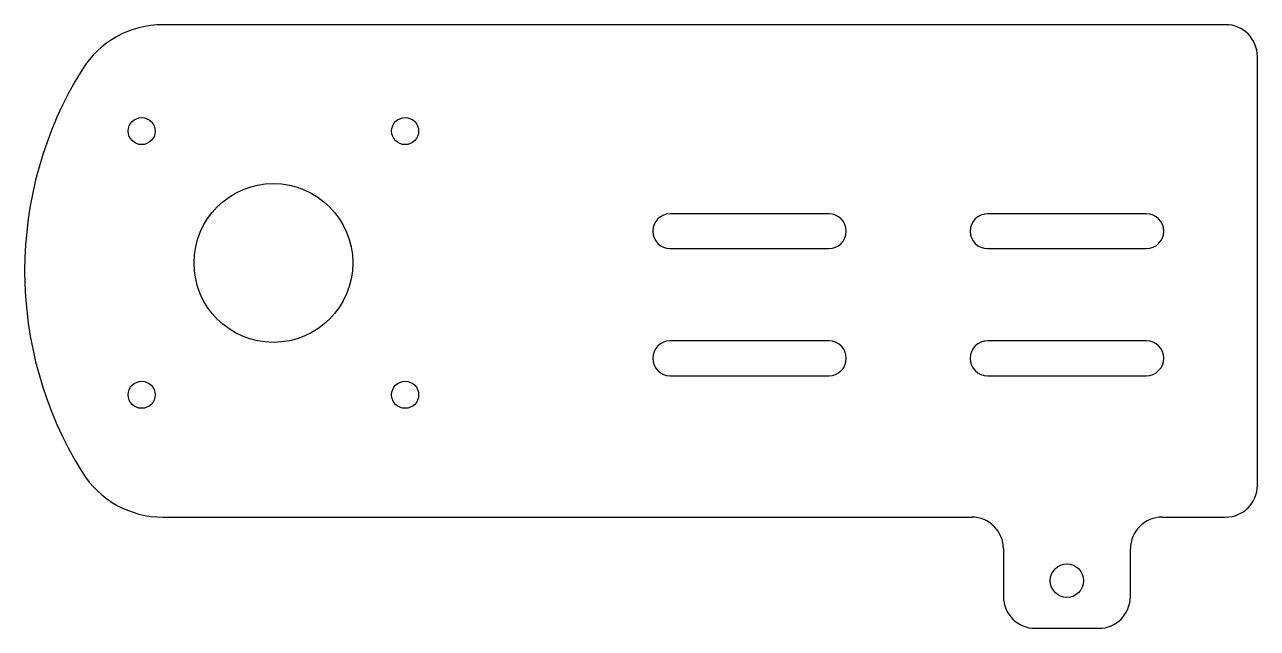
# Model space of a CAD drawing. Header units: millimetres. Extents: x -388 to 0, y -105 to 85.
import ezdxf

# ---------------------------------------------------------------- set-up
doc = ezdxf.new("R2010")
doc.units = ezdxf.units.MM

msp = doc.modelspace()

# ---------------------------------------------------------------- linework, layer by layer
at = {"color": 7, "linetype": 'Continuous', "lineweight": 25}
for p, q in [((-10, 85), (-344.83, 85)), ((0, -60), (0, 75)), ((-135, 25.5), (-185, 25.5)), ((-35, 25.5), (-85, 25.5)), ((-185, 14.5), (-135, 14.5)), ((-85, 14.5), (-35, 14.5)), ((-135, -14.5), (-185, -14.5)), ((-35, -14.5), (-85, -14.5)), ((-185, -25.5), (-135, -25.5)), ((-85, -25.5), (-35, -25.5)), ((-344.83, -70), (-90, -70)), ((-30, -70), (-10, -70)), ((-80, -80), (-80, -95)), ((-40, -95), (-40, -80)), ((-70, -105), (-50, -105))]:
    msp.add_line(p, q, dxfattribs=at)
for centre, radius in [((-351.5, 51.5), 4.25), ((-268.5, 51.5), 4.25), ((-310, 10), 25), ((-351.5, -31.5), 4.25), ((-268.5, -31.5), 4.25), ((-60, -90), 5.25)]:
    msp.add_circle(centre, radius, dxfattribs=at)
for centre, radius, start, end in [((-344.83, 55), 30, 90, 148.1446), ((-10, 75), 10, 0, 90), ((-268.38, 7.5), 120, 148.1446, 211.8554), ((-185, 20), 5.5, 90, 270), ((-135, 20), 5.5, 270, 90), ((-85, 20), 5.5, 90, 270), ((-35, 20), 5.5, 270, 90), ((-185, -20), 5.5, 90, 270), ((-135, -20), 5.5, 270, 90), ((-85, -20), 5.5, 90, 270), ((-35, -20), 5.5, 270, 90), ((-344.83, -40), 30, 211.8554, 270), ((-10, -60), 10, 270, 0), ((-90, -80), 10, 0, 90), ((-30, -80), 10, 90, 180), ((-70, -95), 10, 180, 270), ((-50, -95), 10, 270, 0)]:
    msp.add_arc(centre, radius, start, end, dxfattribs=at)

doc.saveas('drawing.dxf')
